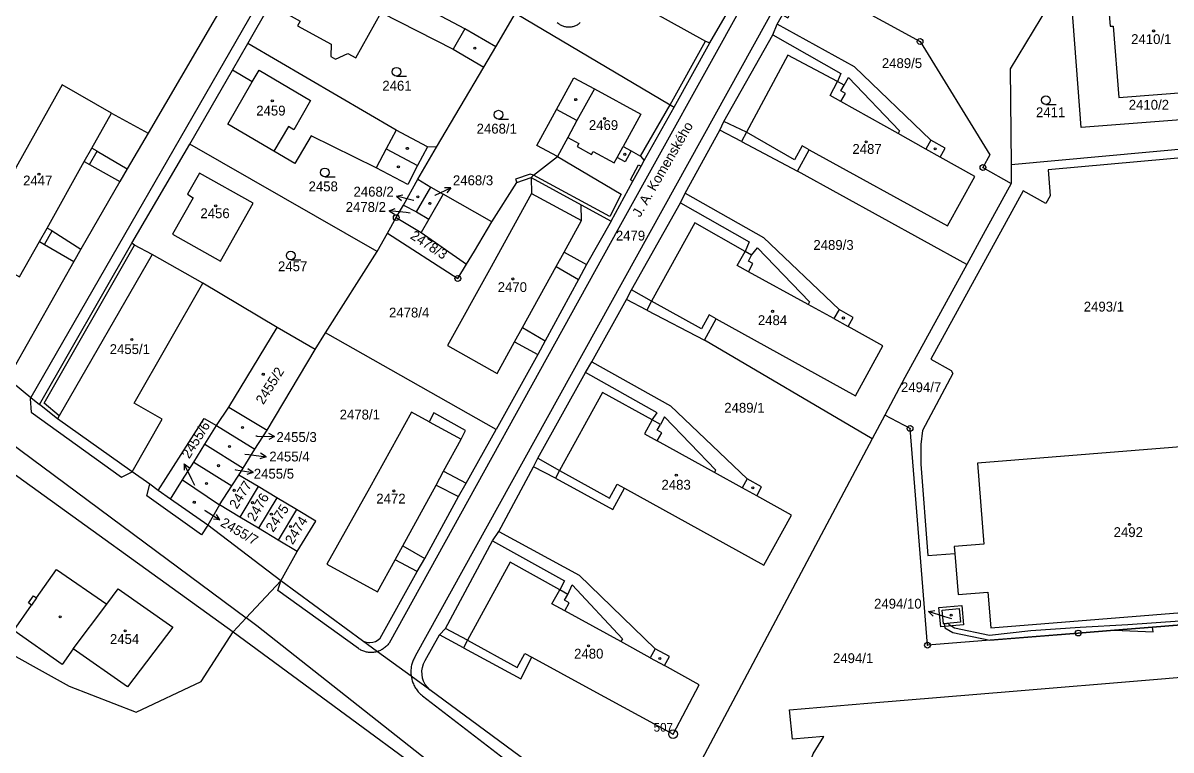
# Model space of a CAD drawing. Extents: x -784124 to -780570, y -980818 to -976926.
# Drawn here: x -782493.3 to -782295.1, y -979090.8 to -978965.2 of the extents above; entities that cross this region are included whole.
import ezdxf
from ezdxf.enums import TextEntityAlignment as Align

# ---------------------------------------------------------------- set-up
doc = ezdxf.new("R2010")
doc.units = 0
doc.header["$LTSCALE"] = 3.138375
doc.header["$MEASUREMENT"] = 0
doc.linetypes.add('0_051C', pattern=[0])
for name, color, linetype in [('1008', 1, 'CONTINUOUS'), ('101', 1, 'CONTINUOUS'), ('1016', 1, 'CONTINUOUS'), ('1029', 1, 'CONTINUOUS'), ('105', 1, 'CONTINUOUS'), ('18', 1, 'CONTINUOUS'), ('21800', 1, 'CONTINUOUS'), ('21900', 1, 'CONTINUOUS'), ('23700', 1, 'CONTINUOUS'), ('304', 1, 'CONTINUOUS'), ('402', 1, 'CONTINUOUS'), ('404', 1, 'CONTINUOUS')]:
    doc.layers.add(name, color=color, linetype=linetype)

# ---------------------------------------------------------------- blocks, each defined once
blk = doc.blocks.new('4_02$0')
at = {"layer": '404', "color": 255, "linetype": 'Continuous'}
blk.add_circle((-0.01, 0), 0.175, dxfattribs=at)
blk = doc.blocks.new('1029$1')
at = {"layer": '1029', "color": 6, "linetype": 'Continuous'}
for p, q in [((0, 3), (-0.5, 2)), ((0, 0), (0, 3)), ((0, 3), (0.5, 2))]:
    blk.add_line(p, q, dxfattribs=at)
blk = doc.blocks.new('3_04$3')
at = {"layer": '304', "color": 255, "linetype": 'Continuous'}
blk.add_line((0.01, 0), (1.76, 0), dxfattribs=at)
blk.add_circle((0.01, 0.75), 0.75, dxfattribs=at)
blk = doc.blocks.new('1_01$18')
at = {"layer": '101', "color": 3, "linetype": 'Continuous'}
for radius in [0.75, 0.03]:
    blk.add_circle((0, 0), radius, dxfattribs=at)
blk = doc.blocks.new('1_05$19')
at = {"layer": '105', "color": 3, "linetype": 'Continuous'}
for radius in [0.5, 0.0303]:
    blk.add_circle((0, 0), radius, dxfattribs=at)

msp = doc.modelspace()

# ---------------------------------------------------------------- linework, layer by layer
at = {"layer": '1029', "color": 255, "linetype": 'Continuous'}
for p, q in [((-782425.86, -978995.85), (-782425.94, -978995.83)), ((-782422.23, -978994.98), (-782422.18, -978994.95)), ((-782426.52, -978998.02), (-782427.16, -978997.95)), ((-782452.91, -979036.59), (-782453.13, -979036.59)), ((-782455.03, -979039.65), (-782454.35, -979039.74)), ((-782456.75, -979042.35), (-782456.57, -979042.38)), ((-782463.66, -979045.09), (-782464.18, -979044.04)), ((-782462, -979049.32), (-782461.87, -979049.41)), ((-782332.98, -979068.12), (-782334.16, -979067.75))]:
    msp.add_line(p, q, dxfattribs=at)
at = {"layer": '21800', "color": 255, "linetype": 'Continuous'}
for p, q in [((-782436.32, -978933.18), (-782491.98, -979029.89)), ((-782348.58, -978935.35), (-782398.72, -979025.93)), ((-782364.48, -978953.58), (-782390.46, -979000.55)), ((-782417.03, -978966.22), (-782419.09, -978969.73)), ((-782349.8, -978972.76), (-782363.11, -978965.38)), ((-782381.63, -978979.34), (-782375.53, -978968.31)), ((-782363.9, -978967.24), (-782352.11, -978973.9)), ((-782336.6, -978985.44), (-782349.8, -978972.76)), ((-782453.76, -978975.34), (-782452.58, -978973.35)), ((-782452.58, -978973.35), (-782443.7, -978978.59)), ((-782352.11, -978973.9), (-782352.7, -978975.32)), ((-782351.58, -978975.94), (-782350.84, -978974.63)), ((-782350.84, -978974.63), (-782342, -978983.81)), ((-782394.69, -978976.57), (-782397.69, -978982.05)), ((-782354, -978977.74), (-782352.7, -978975.32)), ((-782443.7, -978978.59), (-782446.57, -978983.63)), ((-782352.13, -978978.78), (-782354, -978977.74)), ((-782478.04, -978980.75), (-782471.72, -978984.2)), ((-782397.69, -978982.05), (-782401.21, -978980.12)), ((-782386.7, -978988.18), (-782381.63, -978979.34)), ((-782397.69, -978982.05), (-782399.28, -978984.97)), ((-782368.42, -978984.07), (-782372.33, -978982.19)), ((-782447.52, -978983.07), (-782450.03, -978987.33)), ((-782446.57, -978983.63), (-782447.52, -978983.07)), ((-782428.9, -978983.7), (-782430.62, -978986.95)), ((-782360.11, -978988.84), (-782368.42, -978984.07)), ((-782342, -978983.81), (-782342.26, -978984.29)), ((-782482.75, -978989.14), (-782481.44, -978986.79)), ((-782399.28, -978984.97), (-782401.08, -978988.28)), ((-782399.28, -978984.97), (-782397.38, -978986.01)), ((-782397.38, -978986.01), (-782397.66, -978986.53)), ((-782397.66, -978986.53), (-782395.18, -978987.89)), ((-782390.77, -978988.45), (-782389.72, -978986.53)), ((-782358.81, -978986.44), (-782360.11, -978988.84)), ((-782357.58, -978987.12), (-782358.81, -978986.44)), ((-782480.52, -978987.31), (-782475.34, -978990.37)), ((-782430.62, -978986.95), (-782432.34, -978990.2)), ((-782430.62, -978986.95), (-782425.2, -978989.82)), ((-782401.08, -978988.28), (-782390.04, -978994.74)), ((-782395.18, -978987.89), (-782394.89, -978987.37)), ((-782394.89, -978987.37), (-782391.26, -978989.35)), ((-782391.26, -978989.35), (-782390.77, -978988.45)), ((-782389.39, -978989.2), (-782390.77, -978988.45)), ((-782388.34, -978987.28), (-782389.39, -978989.2)), ((-782334.97, -978988.36), (-782337.46, -978986.97)), ((-782481.84, -978989.65), (-782476.63, -978992.56)), ((-782388.47, -978992.29), (-782387.06, -978989.7)), ((-782387.06, -978989.7), (-782386.62, -978989.94)), ((-782405.78, -978991.33), (-782408.29, -978992.18)), ((-782408.29, -978992.18), (-782408.09, -978992.76)), ((-782405.18, -978991.47), (-782405.78, -978991.33)), ((-782392.01, -978998.61), (-782405.18, -978991.47)), ((-782388.03, -978992.53), (-782388.47, -978992.29)), ((-782412.4, -978999.52), (-782420.82, -978994.79)), ((-782405.56, -978994.67), (-782396.93, -978999.33)), ((-782390.04, -978994.74), (-782392.01, -978998.61)), ((-782379.01, -978994.57), (-782365.48, -979002.22)), ((-782379.83, -978996.27), (-782367.98, -979003.02)), ((-782548.64, -978998.24), (-782454.81, -979067.93)), ((-782490.51, -979002.95), (-782489.19, -979000.61)), ((-782390.46, -979000.55), (-782430.11, -979072.31)), ((-782488.28, -979001.12), (-782483.37, -979004.27)), ((-782365.48, -979002.22), (-782352.44, -979014.68)), ((-782489.68, -979030.89), (-782474.06, -979003.6)), ((-782489.6, -979003.46), (-782484.56, -979006.42)), ((-782370.03, -979007.07), (-782368.67, -979004.69)), ((-782367.98, -979003.02), (-782368.67, -979004.69)), ((-782367.54, -979005.31), (-782366.55, -979004.01)), ((-782366.55, -979004.01), (-782357.52, -979013.38)), ((-782471.04, -979005.17), (-782487.1, -979033.06)), ((-782399.93, -979004.79), (-782396.05, -979006.9)), ((-782401.29, -979007.26), (-782397.42, -979009.52)), ((-782368.08, -979008.15), (-782370.03, -979007.07)), ((-782474.17, -979030.84), (-782462.3, -979010.13)), ((-782384.81, -979013.27), (-782388.28, -979011.29)), ((-782376.2, -979018.02), (-782384.81, -979013.27)), ((-782357.52, -979013.38), (-782357.77, -979013.83)), ((-782374.87, -979015.61), (-782376.2, -979018.02)), ((-782373.64, -979016.28), (-782374.87, -979015.61)), ((-782353.35, -979016.26), (-782350.86, -979017.63)), ((-782407.1, -979017.82), (-782403.17, -979020.07)), ((-782408.46, -979020.29), (-782404.47, -979022.43)), ((-782395.1, -979023.73), (-782381.52, -979031.32)), ((-782398.72, -979025.93), (-782425.6, -979074.57)), ((-782383.84, -979032.51), (-782396.21, -979025.59)), ((-782491.98, -979029.89), (-782492.12, -979030.14)), ((-782492.12, -979030.14), (-782491.92, -979032.43)), ((-782491.92, -979032.43), (-782476.33, -979043.63)), ((-782487.1, -979033.06), (-782489.68, -979030.89)), ((-782469.3, -979033.6), (-782474.17, -979030.84)), ((-782381.52, -979031.32), (-782368.29, -979043.96)), ((-782487.1, -979033.06), (-782487.4, -979033.58)), ((-782474.46, -979042.72), (-782469.3, -979033.6)), ((-782469.98, -979045.96), (-782462.06, -979033.54)), ((-782462.06, -979033.54), (-782459.91, -979034.7)), ((-782423.24, -979034.06), (-782417.67, -979037.07)), ((-782384.73, -979033.73), (-782386.06, -979036.14)), ((-782384.73, -979033.73), (-782383.84, -979032.51)), ((-782382.57, -979033.21), (-782383.3, -979034.52)), ((-782373.73, -979042.41), (-782382.57, -979033.21)), ((-782386.06, -979036.14), (-782383.84, -979037.36)), ((-782404.45, -979040.34), (-782400.69, -979042.51)), ((-782401.4, -979043.8), (-782405.19, -979041.86)), ((-782476.33, -979043.63), (-782474.46, -979042.72)), ((-782420.71, -979042.62), (-782416.81, -979044.7)), ((-782400.69, -979042.51), (-782392.07, -979047.27)), ((-782373.97, -979042.84), (-782373.73, -979042.41)), ((-782471.94, -979046.88), (-782471.45, -979044.83)), ((-782422.03, -979045.04), (-782418.14, -979046.96)), ((-782392.07, -979047.27), (-782390.74, -979044.86)), ((-782390.74, -979044.86), (-782389.51, -979045.54)), ((-782366.66, -979046.88), (-782369.15, -979045.51)), ((-782462.51, -979053.63), (-782471.94, -979046.88)), ((-782461.44, -979051.96), (-782462.51, -979053.63)), ((-782448.83, -979061.56), (-782461.44, -979051.96)), ((-782411.18, -979053.03), (-782397.34, -979060.59)), ((-782427.78, -979055.49), (-782423.94, -979057.67)), ((-782412.26, -979054.67), (-782399.83, -979061.53)), ((-782425.3, -979059.92), (-782429.11, -979057.9)), ((-782448.83, -979061.56), (-782454.81, -979067.93)), ((-782449.32, -979063.22), (-782448.83, -979061.56)), ((-782399.83, -979061.53), (-782400.68, -979063.12)), ((-782397.34, -979060.59), (-782384.22, -979073.29)), ((-782435.43, -979073.24), (-782449.32, -979063.22)), ((-782402.03, -979065.52), (-782400.68, -979063.12)), ((-782399.26, -979063.9), (-782398.52, -979062.25)), ((-782398.52, -979062.25), (-782389.85, -979071.58)), ((-782491, -979064.5), (-782491.87, -979065.73)), ((-782484.68, -979073.29), (-782478.86, -979065.57)), ((-782399.8, -979066.74), (-782402.03, -979065.52)), ((-782454.81, -979067.93), (-782457.07, -979070.34)), ((-782452.96, -979069.3), (-782454.81, -979067.93)), ((-782404.27, -979107.76), (-782452.96, -979069.3)), ((-782416.6, -979071.8), (-782420.42, -979069.79)), ((-782304.88, -979070.06), (-782298.24, -979070.34)), ((-782298.24, -979070.34), (-782298.31, -979069.53)), ((-782417.31, -979073.1), (-782421.44, -979070.87)), ((-782416.6, -979071.8), (-782408.03, -979076.51)), ((-782389.85, -979071.58), (-782390.11, -979072.06)), ((-782408.03, -979076.51), (-782406.71, -979074.1)), ((-782406.71, -979074.1), (-782405.47, -979074.76)), ((-782385.07, -979074.83), (-782382.57, -979076.2)), ((-782424.39, -979081.39), (-782400.67, -979099.59))]:
    msp.add_line(p, q, dxfattribs=at)
for points in [[(-782401.087, -978965.134), (-782400.967, -978965.232), (-782400.842, -978965.323), (-782400.713, -978965.408), (-782400.58, -978965.487), (-782400.443, -978965.558), (-782400.303, -978965.623), (-782400.159, -978965.68), (-782400.013, -978965.73), (-782399.864, -978965.773), (-782399.714, -978965.808), (-782399.562, -978965.835), (-782399.409, -978965.854), (-782399.254, -978965.866), (-782399.1, -978965.87), (-782398.946, -978965.866), (-782398.791, -978965.854), (-782398.638, -978965.835), (-782398.486, -978965.808), (-782398.336, -978965.773), (-782398.187, -978965.73), (-782398.041, -978965.68), (-782397.897, -978965.623), (-782397.757, -978965.558), (-782397.62, -978965.487), (-782397.487, -978965.408), (-782397.358, -978965.323), (-782397.233, -978965.232), (-782397.113, -978965.134)], [(-782334.67, -979066.61), (-782331.7, -979066.34), (-782331.48, -979068.72), (-782334.44, -979068.98), (-782334.67, -979066.61)], [(-782432.13, -979073.79), (-782432.297, -979073.834), (-782432.466, -979073.871), (-782432.637, -979073.9), (-782432.808, -979073.922), (-782432.981, -979073.936), (-782433.153, -979073.942), (-782433.326, -979073.941), (-782433.499, -979073.931), (-782433.671, -979073.915), (-782433.842, -979073.89), (-782434.012, -979073.858), (-782434.181, -979073.818), (-782434.347, -979073.771), (-782434.511, -979073.716), (-782434.673, -979073.654), (-782434.831, -979073.585), (-782434.987, -979073.509), (-782435.138, -979073.426), (-782435.286, -979073.336), (-782435.43, -979073.24)], [(-782430.11, -979072.31), (-782430.224, -979072.451), (-782430.343, -979072.587), (-782430.468, -979072.719), (-782430.598, -979072.845), (-782430.732, -979072.967), (-782430.872, -979073.082), (-782431.016, -979073.192), (-782431.164, -979073.296), (-782431.316, -979073.394), (-782431.473, -979073.486), (-782431.632, -979073.572), (-782431.795, -979073.651), (-782431.961, -979073.724), (-782432.13, -979073.79)], [(-782425.6, -979074.57), (-782425.7, -979074.732), (-782425.793, -979074.899), (-782425.88, -979075.068), (-782425.96, -979075.242), (-782426.033, -979075.418), (-782426.099, -979075.596), (-782426.159, -979075.777), (-782426.211, -979075.961), (-782426.256, -979076.146), (-782426.293, -979076.333), (-782426.324, -979076.521), (-782426.347, -979076.71), (-782426.362, -979076.9), (-782426.371, -979077.091), (-782426.371, -979077.282), (-782426.365, -979077.472), (-782426.35, -979077.662), (-782426.329, -979077.852), (-782426.3, -979078.04)], [(-782426.3, -979078.04), (-782426.27, -979078.235), (-782426.232, -979078.429), (-782426.187, -979078.622), (-782426.135, -979078.812), (-782426.075, -979079.001), (-782426.008, -979079.187), (-782425.934, -979079.37), (-782425.853, -979079.55), (-782425.765, -979079.727), (-782425.671, -979079.901), (-782425.57, -979080.07), (-782425.462, -979080.236), (-782425.348, -979080.398), (-782425.228, -979080.555), (-782425.102, -979080.707), (-782424.97, -979080.854), (-782424.833, -979080.997), (-782424.69, -979081.133), (-782424.543, -979081.265), (-782424.39, -979081.39)]]:
    msp.add_lwpolyline(points, dxfattribs=at)
at = {"layer": '21900', "color": 3, "linetype": 'Continuous'}
for p, q in [((-782454.51, -978968.76), (-782450.64, -978962.01)), ((-782411.73, -978969.34), (-782408.28, -978963.48)), ((-782363.11, -978965.38), (-782362.23, -978963.78)), ((-782457.16, -978973.34), (-782454.51, -978968.76)), ((-782380.94, -978979.75), (-782374.77, -978968.6)), ((-782413.79, -978972.85), (-782411.73, -978969.34)), ((-782421.92, -978986.66), (-782413.79, -978972.85)), ((-782464.52, -978986.1), (-782457.16, -978973.34)), ((-782386.09, -978988.96), (-782380.94, -978979.75)), ((-782369.29, -978985.69), (-782373.02, -978983.73)), ((-782474.52, -979003.2), (-782464.52, -978986.1)), ((-782432.21, -979004.67), (-782464.52, -978986.1)), ((-782425.15, -978992.15), (-782421.92, -978986.66)), ((-782421.92, -978986.66), (-782423.48, -978986.57)), ((-782369.29, -978985.69), (-782359.59, -978990.78)), ((-782322.75, -978989.61), (-782286.81, -978986.35)), ((-782330.39, -979006.93), (-782359.59, -978990.78)), ((-782327.6, -978990.15), (-782322.72, -978992.91)), ((-782322.75, -978989.61), (-782322.72, -978992.91)), ((-782427.66, -978996.65), (-782425.15, -978992.15)), ((-782425.15, -978992.15), (-782422.95, -978993.57)), ((-782405.58, -978991.91), (-782396.95, -978996.61)), ((-782425.38, -978997.84), (-782422.95, -978993.57)), ((-782428.89, -978998.82), (-782427.66, -978996.65)), ((-782427.66, -978996.65), (-782425.38, -978997.84)), ((-782396.95, -978996.61), (-782391.77, -978999.43)), ((-782425.38, -978997.84), (-782423.25, -978999.06)), ((-782430.4, -979001.48), (-782428.89, -978998.82)), ((-782428.89, -978998.82), (-782424.59, -979001.41)), ((-782423.25, -978999.06), (-782424.59, -979001.41)), ((-782432.21, -979004.67), (-782430.4, -979001.48)), ((-782424.59, -979001.41), (-782416.75, -979006.83)), ((-782490.5, -979031.11), (-782474.52, -979003.2)), ((-782441.09, -979018.7), (-782432.21, -979004.67)), ((-782385.65, -979014.79), (-782389.16, -979012.96)), ((-782385.65, -979014.79), (-782375.68, -979019.97)), ((-782457.81, -979031.57), (-782449.43, -979017.82)), ((-782442.91, -979021.57), (-782449.43, -979017.82)), ((-782442.91, -979021.57), (-782441.09, -979018.7)), ((-782411.65, -979035.39), (-782441.09, -979018.7)), ((-782346.7, -979037.03), (-782375.68, -979019.97)), ((-782451.16, -979035.52), (-782442.91, -979021.57)), ((-782459.91, -979034.7), (-782457.81, -979031.57)), ((-782457.81, -979031.57), (-782451.16, -979035.52)), ((-782344.52, -979032.92), (-782346.7, -979037.03)), ((-782461.95, -979037.96), (-782459.91, -979034.7)), ((-782459.91, -979034.7), (-782453.3, -979038.83)), ((-782453.3, -979038.83), (-782451.16, -979035.52)), ((-782463.87, -979041.03), (-782461.95, -979037.96)), ((-782461.95, -979037.96), (-782455.34, -979042.1)), ((-782346.7, -979037.03), (-782378.87, -979097.55)), ((-782500.71, -979038.87), (-782457.07, -979070.34)), ((-782455.34, -979042.1), (-782453.3, -979038.83)), ((-782465.8, -979044.1), (-782463.87, -979041.03)), ((-782463.87, -979041.03), (-782457.26, -979045.17)), ((-782456.05, -979043.3), (-782455.34, -979042.1)), ((-782467.88, -979047.43), (-782465.8, -979044.1)), ((-782465.8, -979044.1), (-782459.43, -979048.43)), ((-782457.26, -979045.17), (-782456.05, -979043.3)), ((-782452.72, -979045.28), (-782456.05, -979043.3)), ((-782459.43, -979048.43), (-782457.26, -979045.17)), ((-782452.72, -979045.28), (-782455.88, -979050.56)), ((-782449.51, -979047.2), (-782452.72, -979045.28)), ((-782449.51, -979047.2), (-782452.68, -979052.48)), ((-782446.09, -979049.25), (-782449.51, -979047.2)), ((-782455.88, -979050.56), (-782459.43, -979048.43)), ((-782446.09, -979049.25), (-782449.26, -979054.53)), ((-782452.68, -979052.48), (-782455.88, -979050.56)), ((-782449.26, -979054.53), (-782452.68, -979052.48)), ((-782445.98, -979056.5), (-782449.26, -979054.53))]:
    msp.add_line(p, q, dxfattribs=at)
for points in [[(-782410.51, -978874.77), (-782420.5, -978892.26), (-782435.11, -978917.44), (-782436.63, -978923.4), (-782439.79, -978929.26), (-782441.07, -978931.45), (-782447.85, -978942.85), (-782448.99, -978945.25), (-782471.72, -978984.2), (-782475.34, -978990.37), (-782476.63, -978992.56), (-782483.37, -979004.27), (-782484.56, -979006.42), (-782494.65, -979024.27), (-782496.62, -979026.05)], [(-782374.77, -978968.6), (-782372.13, -978964.1), (-782365.74, -978952.17), (-782380.54, -978940.5)], [(-782411.73, -978969.34), (-782417.03, -978966.22), (-782444.05, -978951.84), (-782444.57, -978951.54)], [(-782287.45, -978981.48), (-782310.63, -978983.26), (-782312.33, -978961.13), (-782309.18, -978960.89), (-782309.56, -978955.88), (-782289.54, -978954.34)], [(-782312.29, -978955.58), (-782322.91, -978973.11), (-782322.75, -978989.61)], [(-782305.41, -978962.32), (-782305.91, -978962.36), (-782305.64, -978965.77), (-782305.14, -978965.73), (-782304.14, -978978.09), (-782291.55, -978977.07), (-782292.06, -978970.78), (-782291.48, -978969.84), (-782291.78, -978967.57), (-782292.33, -978967.34), (-782292.53, -978964.88), (-782292.21, -978964.53), (-782292.3, -978961.97), (-782292.81, -978961.47), (-782293.29, -978955.45), (-782305.8, -978956.45), (-782305.41, -978962.32)], [(-782390.7, -978958.97), (-782391.07, -978959.64), (-782375.53, -978968.31), (-782374.77, -978968.6)], [(-782362.23, -978963.78), (-782361.31, -978964.28), (-782357.75, -978957.81), (-782338.46, -978968.4), (-782326.4, -978987.96), (-782327.6, -978990.15)], [(-782450.64, -978962.01), (-782445.48, -978964.87), (-782445.92, -978965.66), (-782440.14, -978968.88), (-782440.2, -978971.01), (-782439.37, -978971.47), (-782437.27, -978970.47), (-782435.89, -978971.24), (-782431.51, -978963.37), (-782419.09, -978969.73), (-782413.79, -978972.85)], [(-782408.28, -978963.48), (-782381.63, -978979.34), (-782380.94, -978979.75)], [(-782373.02, -978983.73), (-782372.33, -978982.19), (-782363.9, -978967.24), (-782363.11, -978965.38)], [(-782423.48, -978986.57), (-782428.9, -978983.7), (-782454.51, -978968.76)], [(-782359.59, -978990.78), (-782357.58, -978987.12), (-782333.71, -979000.26), (-782329, -978991.7), (-782334.97, -978988.36), (-782334.12, -978986.83), (-782336.6, -978985.44), (-782337.46, -978986.97), (-782342.26, -978984.29), (-782352.13, -978978.78), (-782351.34, -978977.36), (-782352.12, -978976.92), (-782351.58, -978975.94), (-782352.7, -978975.32), (-782361.28, -978970.73), (-782368.42, -978984.07), (-782369.29, -978985.69)], [(-782423.48, -978986.57), (-782425.2, -978989.82), (-782426.92, -978993.07), (-782432.34, -978990.2), (-782443.59, -978984.69), (-782446.41, -978989.47), (-782450.03, -978987.33), (-782457.97, -978982.65), (-782453.76, -978975.34), (-782457.16, -978973.34)], [(-782405.58, -978991.91), (-782405.18, -978991.47), (-782401.08, -978988.28), (-782404.61, -978986.35), (-782401.21, -978980.12), (-782398.22, -978974.65), (-782394.69, -978976.57), (-782386.67, -978980.96), (-782389.72, -978986.53), (-782388.34, -978987.28), (-782386.7, -978988.18), (-782386.09, -978988.96)], [(-782481.84, -978989.65), (-782480.52, -978987.31), (-782481.44, -978986.79), (-782478.04, -978980.75), (-782486.58, -978975.87), (-782494.49, -978990.09), (-782502.81, -979004.05), (-782493.93, -979009.03), (-782490.51, -979002.95), (-782489.6, -979003.46), (-782488.28, -979001.12), (-782489.19, -979000.61), (-782482.75, -978989.14), (-782481.84, -978989.65)], [(-782389.16, -979012.96), (-782388.28, -979011.29), (-782379.83, -978996.27), (-782379.01, -978994.57), (-782373.02, -978983.73)], [(-782284.97, -978991.27), (-782286.8, -978992.1), (-782289.7, -978992.66), (-782290.11, -978988.19), (-782316.36, -978990.56), (-782316, -978995.03), (-782316.72, -978996.38), (-782320.67, -978994.2), (-782336.6, -979023.28), (-782333.06, -979025.24), (-782332.8, -979025.74), (-782338.02, -979035.57), (-782338.35, -979038.01), (-782338.34, -979041.4), (-782337.11, -979057.17), (-782332.45, -979056.83)], [(-782391.77, -978999.43), (-782388.03, -978992.53), (-782386.62, -978989.94), (-782386.09, -978988.96)], [(-782467.52, -979001.65), (-782459.26, -979006.32), (-782453.6, -978996.3), (-782462.85, -978991.12), (-782464.93, -978994.78), (-782463.98, -978995.38), (-782467.52, -979001.65)], [(-782405.58, -978991.91), (-782405.56, -978994.67), (-782412.79, -979007.81), (-782420.06, -979020.88), (-782411.47, -979025.75), (-782408.46, -979020.29), (-782407.1, -979017.82), (-782401.29, -979007.26), (-782399.93, -979004.79), (-782396.93, -978999.33), (-782396.95, -978996.61)], [(-782416.75, -979006.83), (-782415.38, -979004.6), (-782412.4, -978999.52), (-782408.09, -978992.76), (-782405.58, -978991.91)], [(-782422.95, -978993.57), (-782420.82, -978994.79), (-782423.25, -978999.06)], [(-782322.72, -978992.91), (-782327.56, -979001.75), (-782330.39, -979006.93)], [(-782391.77, -978999.43), (-782396.05, -979006.9), (-782397.42, -979009.52), (-782403.17, -979020.07), (-782404.47, -979022.43), (-782411.65, -979035.39)], [(-782375.68, -979019.97), (-782373.64, -979016.28), (-782349.62, -979029.59), (-782344.86, -979020.94), (-782350.86, -979017.63), (-782350.01, -979016.08), (-782352.44, -979014.68), (-782353.35, -979016.26), (-782357.77, -979013.83), (-782368.08, -979008.15), (-782367.31, -979006.75), (-782368.1, -979006.31), (-782367.54, -979005.31), (-782368.67, -979004.69), (-782377.34, -978999.73), (-782384.81, -979013.27), (-782385.65, -979014.79)], [(-782430.4, -979001.48), (-782418.27, -979009.33), (-782416.75, -979006.83)], [(-782449.43, -979017.82), (-782462.3, -979010.13), (-782471.04, -979005.17), (-782474.06, -979003.6), (-782474.52, -979003.2)], [(-782330.39, -979006.93), (-782341.08, -979026.45), (-782344.52, -979032.92)], [(-782423.9, -979075.34), (-782421.44, -979070.87), (-782420.42, -979069.79), (-782412.26, -979054.67), (-782411.18, -979053.03), (-782405.19, -979041.86), (-782404.45, -979040.34), (-782396.21, -979025.59), (-782395.1, -979023.73), (-782389.16, -979012.96)], [(-782496.62, -979026.05), (-782491.98, -979029.89), (-782490.5, -979031.11)], [(-782368.29, -979043.96), (-782369.15, -979045.51), (-782373.97, -979042.84), (-782383.84, -979037.36), (-782383.07, -979035.96), (-782383.85, -979035.53), (-782383.3, -979034.52), (-782384.73, -979033.73), (-782393.27, -979029.03), (-782400.69, -979042.51), (-782401.4, -979043.8), (-782391.48, -979049.24), (-782389.51, -979045.54), (-782365.43, -979058.83), (-782360.67, -979050.21), (-782366.66, -979046.88), (-782365.81, -979045.34), (-782368.29, -979043.96)], [(-782467.88, -979047.43), (-782469.98, -979045.96), (-782471.45, -979044.83), (-782474.46, -979042.72), (-782487.4, -979033.58), (-782490.5, -979031.11)], [(-782433.51, -979045.53), (-782440.86, -979058.69), (-782432.15, -979063.43), (-782429.11, -979057.9), (-782427.78, -979055.49), (-782422.03, -979045.04), (-782420.71, -979042.62), (-782417.67, -979037.07), (-782416.95, -979035.61), (-782422.38, -979032.53), (-782423.24, -979034.06), (-782426.29, -979032.41), (-782433.51, -979045.53)], [(-782278.01, -979067.89), (-782278.51, -979067.93), (-782298.31, -979069.53), (-782304.88, -979070.06), (-782311.15, -979070.57), (-782337.17, -979072.67), (-782340.19, -979035.22), (-782344.52, -979032.92)], [(-782431.66, -979071.43), (-782425.3, -979059.92), (-782423.94, -979057.67), (-782418.14, -979046.96), (-782416.81, -979044.7), (-782411.65, -979035.39)], [(-782281.97, -979037.51), (-782328.54, -979041.24), (-782327.44, -979055.23), (-782332.55, -979055.65), (-782332.45, -979056.83)], [(-782332.45, -979056.83), (-782331.88, -979063.92), (-782326.75, -979063.5), (-782326.25, -979069.68), (-782279.65, -979065.9), (-782281.97, -979037.51)], [(-782500.71, -979038.87), (-782514.2, -979063.72), (-782485.35, -979079.72), (-782473.77, -979084.25), (-782462.55, -979078.96), (-782457.07, -979070.34)], [(-782459.43, -979048.43), (-782461.44, -979051.96), (-782467.88, -979047.43)], [(-782445.98, -979056.5), (-782442.8, -979051.22), (-782446.09, -979049.25)], [(-782434.71, -979071.9), (-782448.83, -979061.56), (-782445.98, -979056.5)], [(-782476.9, -979062.94), (-782467.46, -979069.57), (-782475.29, -979079.88), (-782484.68, -979073.29), (-782486.56, -979075.98), (-782494.93, -979070.11), (-782491.87, -979065.73), (-782492.37, -979065.38), (-782491.51, -979064.15), (-782491, -979064.5), (-782487.56, -979059.6), (-782478.86, -979065.57), (-782476.9, -979062.94)], [(-782399.82, -979064.91), (-782399.26, -979063.9), (-782400.68, -979063.12), (-782409.22, -979058.34), (-782416.6, -979071.8), (-782417.31, -979073.1), (-782407.36, -979078.49), (-782405.47, -979074.76), (-782395.56, -979080.14), (-782381.11, -979088.05), (-782376.58, -979079.49), (-782382.57, -979076.2), (-782381.73, -979074.65), (-782384.22, -979073.29), (-782385.07, -979074.83), (-782390.11, -979072.06), (-782399.8, -979066.74), (-782399.03, -979065.34), (-782399.82, -979064.91)], [(-782335.21, -979066.15), (-782331.25, -979065.8), (-782330.93, -979069.18), (-782334.89, -979069.52), (-782335.21, -979066.15)], [(-782457.07, -979070.34), (-782404.95, -979108.69), (-782378.75, -979130.42)], [(-782434.71, -979071.9), (-782434.256, -979072.103), (-782433.77, -979072.211), (-782433.428, -979072.227), (-782432.934, -979072.167), (-782432.462, -979072.009), (-782432.032, -979071.76), (-782431.66, -979071.43)], [(-782423.08, -979080.39), (-782426.3, -979078.04), (-782432.13, -979073.79), (-782434.71, -979071.9)], [(-782423.08, -979080.39), (-782423.524, -979079.944), (-782423.892, -979079.434), (-782424.175, -979078.872), (-782424.339, -979078.376), (-782424.448, -979077.756), (-782424.458, -979077.127), (-782424.368, -979076.504), (-782424.18, -979075.903), (-782423.9, -979075.34)], [(-782347.49, -979082.7), (-782322.37, -979080.6), (-782298.82, -979078.64), (-782281.06, -979077.15)], [(-782390.74, -979104.9), (-782399.16, -979098.06), (-782423.08, -979080.39)], [(-782292.94, -979107.42), (-782298.64, -979110.16), (-782314.58, -979111.69), (-782333.16, -979113.27), (-782349.3, -979114.59), (-782349.24, -979115.44), (-782354.22, -979115.84), (-782356.29, -979116.02), (-782356.49, -979112.91), (-782349.49, -979112.41), (-782353.78, -979109.41), (-782356.54, -979105.75), (-782358.21, -979100.91), (-782358.43, -979097.41), (-782357.97, -979094.34), (-782356.94, -979091.46), (-782355.08, -979088.46), (-782360.51, -979088.91), (-782360.99, -979083.86), (-782347.49, -979082.7)]]:
    msp.add_lwpolyline(points, dxfattribs=at)
at = {"layer": '23700', "color": 255, "linetype": '0_051C'}
msp.add_lwpolyline([(-782293.6, -979068.5), (-782302.61, -979069.16), (-782310.81, -979069.62), (-782319.33, -979070.2), (-782326.48, -979070.97), (-782332.5, -979069.7), (-782333.45, -979069.15), (-782333.5, -979068.93), (-782334.3, -979069.01), (-782334.17, -979069.65), (-782332.8, -979070.46), (-782326.4, -979071.8), (-782311.15, -979070.57), (-782304.88, -979070.06), (-782298.31, -979069.53), (-782284.8, -979068.44)], dxfattribs=at)

# ---------------------------------------------------------------- block references
at = {"layer": '101', "color": 0, "linetype": 'ByBlock'}
msp.add_blockref('1_01$18', (-782381.11, -979088.05), dxfattribs=at)
at = {"layer": '1029', "color": 0, "linetype": 'ByBlock'}
for p, rotation in [((-782425.94, -978995.83), 76), ((-782422.18, -978994.95), 295), ((-782427.16, -978997.95), 84), ((-782452.91, -979036.59), 269), ((-782454.35, -979039.74), 263), ((-782464.18, -979044.04), 26), ((-782456.57, -979042.38), 261), ((-782461.87, -979049.41), 237), ((-782334.16, -979067.75), 73)]:
    msp.add_blockref('1029$1', p, dxfattribs=dict(at, rotation=rotation))
at = {"layer": '105', "color": 0, "linetype": 'ByBlock'}
for p in [(-782338.46, -978968.4), (-782327.6, -978990.15), (-782428.89, -978998.82), (-782418.27, -979009.33), (-782340.19, -979035.22), (-782311.15, -979070.57), (-782337.17, -979072.67)]:
    msp.add_blockref('1_05$19', p, dxfattribs=at)
at = {"layer": '304', "color": 0, "linetype": 'ByBlock'}
for p in [(-782428.86, -978974.36), (-782316.73, -978979.29), (-782411.25, -978981.78), (-782441.22, -978991.75), (-782447.13, -979006.12)]:
    msp.add_blockref('3_04$3', p, dxfattribs=at)
at = {"layer": '402', "color": 0, "linetype": 'ByBlock'}
for p in [(-782415.32, -978969.55), (-782397.9, -978978.43), (-782426.97, -978986.85), (-782335.83, -978986.93), (-782389.42, -978987.88), (-782428.52, -978990.06), (-782351.69, -979016.15), (-782367.33, -979045.49), (-782486.89, -979067.79), (-782383.39, -979074.95)]:
    msp.add_blockref('4_02$0', p, dxfattribs=at)
at = {"layer": '404', "color": 0, "linetype": 'ByBlock'}
for p in [(-782298.12, -978966.57), (-782450.28, -978978.66), (-782392.95, -978981.68), (-782347.77, -978985.74), (-782490.57, -978991.31), (-782460.06, -978996.79), (-782425.15, -978995.21), (-782423.08, -978996.35), (-782408.76, -979009.41), (-782363.9, -979015), (-782474.53, -979019.87), (-782451.84, -979025.88), (-782455.42, -979035.07), (-782457.69, -979038.36), (-782459.57, -979041.66), (-782380.53, -979043.3), (-782461.66, -979044.73), (-782456.88, -979045.92), (-782429.3, -979046.03), (-782463.75, -979047.99), (-782453.71, -979048.05), (-782450.45, -979050.04), (-782447.13, -979052.17), (-782302.27, -979051.8), (-782333.09, -979067.49), (-782475.67, -979070.19), (-782395.69, -979072.8)]:
    msp.add_blockref('4_02$0', p, dxfattribs=at)

# ---------------------------------------------------------------- texts
at = {"layer": '1008', "color": 255, "linetype": 'Continuous'}
msp.add_text('J. A. Komenského', height=1.7, rotation=60, dxfattribs=at).set_placement((-782381.74, -978991.13), align=Align.BOTTOM_CENTER)
at = {"layer": '1016', "color": 174, "linetype": 'Continuous'}
msp.add_text('507', height=1.5, dxfattribs=at).set_placement((-782381.11, -979088.05), align=Align.BOTTOM_RIGHT)
at = {"layer": '18', "color": 255, "linetype": 'Continuous'}
for s, p in [('2410/1', (-782298.54, -978969.34)), ('2489/5', (-782341.58, -978973.49)), ('2410/2', (-782298.95, -978980.68)), ('2489/3', (-782353.4, -979004.89)), ('2478/4', (-782426.67, -979016.57)), ('2493/1', (-782306.72, -979015.55)), ('2494/7', (-782338.28, -979029.47)), ('2478/1', (-782435.19, -979034.19)), ('2489/1', (-782368.79, -979033.02)), ('2492', (-782302.51, -979054.5)), ('2494/10', (-782342.29, -979066.86))]:
    msp.add_text(s, height=1.7, dxfattribs=at).set_placement(p, align=Align.BOTTOM_CENTER)
for s, p in [('2461', (-782431.3, -978977.39)), ('2459', (-782453.07, -978981.69)), ('2411', (-782318.45, -978981.98)), ('2468/1', (-782415.02, -978984.81)), ('2469', (-782395.64, -978984.19)), ('2487', (-782350.14, -978988.31)), ('2447', (-782493.31, -978993.76)), ('2458', (-782444.03, -978994.78)), ('2468/3', (-782419.11, -978993.73)), ('2456', (-782462.71, -978999.42)), ('2479', (-782390.98, -979003.28)), ('2457', (-782449.31, -979008.58)), ('2470', (-782411.38, -979012.18)), ('2484', (-782366.46, -979017.89)), ('2455/1', (-782478.37, -979022.89)), ('2483', (-782383.1, -979046.32)), ('2472', (-782432.34, -979048.71)), ('2454', (-782478.33, -979072.97)), ('2480', (-782398.19, -979075.49)), ('2494/1', (-782353.49, -979076.27))]:
    msp.add_text(s, height=1.7, dxfattribs=at).set_placement(p, align=Align.BOTTOM_LEFT)
for s, p in [('2468/2', (-782429.32, -978995.69)), ('2478/2', (-782430.67, -978998.33))]:
    msp.add_text(s, height=1.7, dxfattribs=at).set_placement(p, align=Align.BOTTOM_RIGHT)
msp.add_text('2478/3', height=1.7, rotation=327, dxfattribs=at).set_placement((-782423.97, -979004.65), align=Align.BOTTOM_CENTER)
for s, rotation, p in [('2455/2', 58, (-782451.41, -979031.5)), ('2477', 58, (-782455.98, -979049.54)), ('2476', 60, (-782452.87, -979051.68)), ('2475', 56, (-782449.73, -979053.56)), ('2474', 58, (-782446.34, -979055.68))]:
    msp.add_text(s, height=1.7, rotation=rotation, dxfattribs=at).set_placement(p, align=Align.BOTTOM_LEFT)
msp.add_text('2455/6', height=1.7, rotation=58, dxfattribs=at).set_placement((-782460.52, -979034.95), align=Align.BOTTOM_RIGHT)
for s, p in [('2455/3', (-782449.57, -979035.87)), ('2455/4', (-782450.81, -979039.23)), ('2455/5', (-782453.49, -979042.2))]:
    msp.add_text(s, height=1.7, dxfattribs=at).set_placement(p, align=Align.TOP_LEFT)
msp.add_text('2455/7', height=1.7, rotation=330, dxfattribs=at).set_placement((-782458.54, -979050.52), align=Align.TOP_LEFT)

doc.saveas('drawing.dxf')
